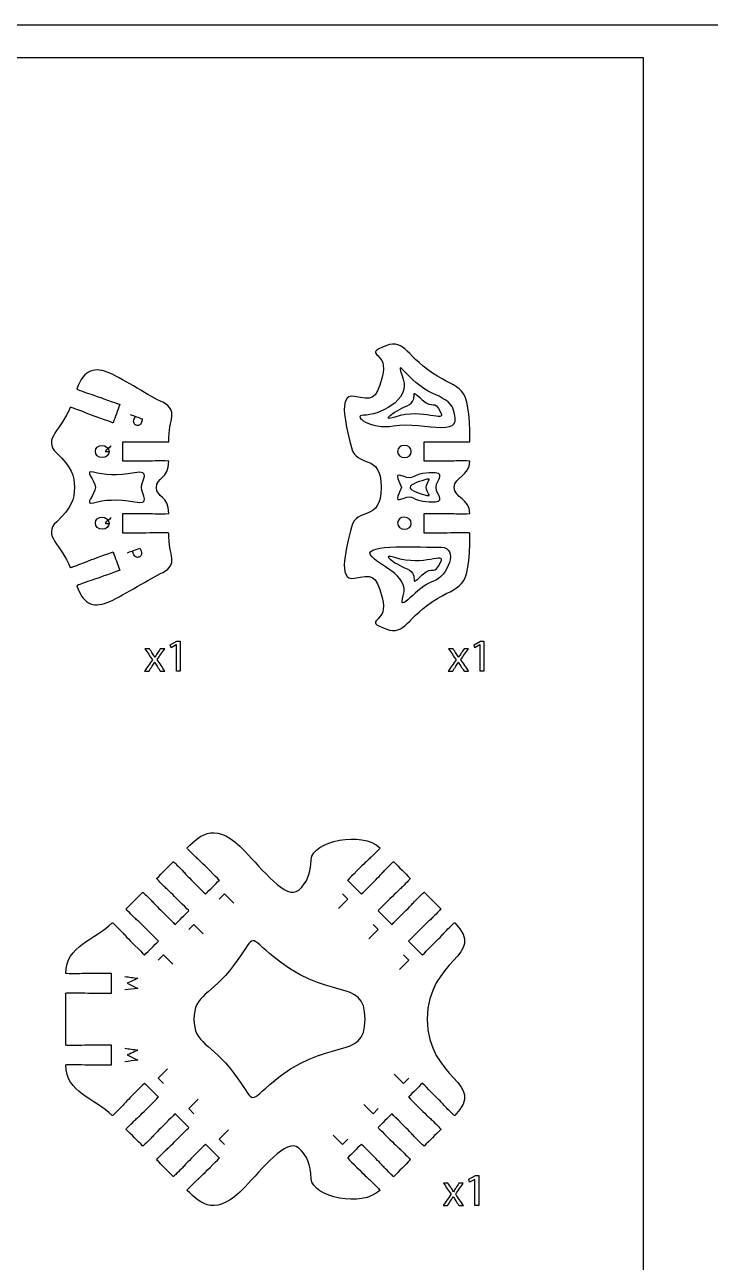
# Model space of a CAD drawing. Extents: x 0 to 620, y 0 to 360.
# Drawn here: x 105.1 to 210.1, y 170.3 to 360 of the extents above; entities that cross this region are included whole.
import ezdxf

# ---------------------------------------------------------------- set-up
doc = ezdxf.new("R2010")
doc.units = 0
doc.header["$MEASUREMENT"] = 0
doc.layers.add('DEFAULT', color=7, linetype='CONTINUOUS')

msp = doc.modelspace()

# ---------------------------------------------------------------- linework, layer by layer
at = {"layer": 'DEFAULT', "color": 36}
for points in [[(620, 0), (0, 0), (0, 360), (620, 360)], [(199.84, 5.38), (5, 5.38), (5, 355), (199.84, 355)], [(128.31, 264.94), (128.29, 264.94), (127.5, 264.51), (127.38, 264.98), (128.38, 265.52), (128.91, 265.52), (128.91, 260.93), (128.31, 260.93)], [(174.86, 264.94), (174.84, 264.94), (174.05, 264.51), (173.93, 264.98), (174.93, 265.52), (175.46, 265.52), (175.46, 260.93), (174.86, 260.93)], [(174.07, 183.03), (174.06, 183.03), (173.26, 182.6), (173.14, 183.07), (174.14, 183.61), (174.67, 183.61), (174.67, 179.02), (174.07, 179.02)]]:
    msp.add_lwpolyline(points, close=True, dxfattribs=at)
at = {"layer": 'DEFAULT', "color": 250}
for points in [[(134.88, 225.99), (135.67, 226.78), (137.1, 225.35)], [(153.78, 226.78), (154.57, 225.99), (153.15, 224.56)], [(130.21, 221.31), (131, 222.11), (132.43, 220.68)], [(158.45, 222.11), (159.24, 221.32), (157.82, 219.89)], [(125.54, 216.64), (126.33, 217.44), (127.76, 216.01)], [(163.12, 217.44), (163.92, 216.64), (162.49, 215.22)], [(126.33, 197.74), (125.54, 198.54), (126.97, 199.97)], [(163.92, 198.54), (163.12, 197.74), (161.69, 199.17)], [(131, 193.07), (130.21, 193.87), (131.64, 195.3)], [(159.24, 193.87), (158.45, 193.07), (157.02, 194.5)], [(135.67, 188.4), (134.88, 189.2), (136.31, 190.63)], [(154.57, 189.2), (153.78, 188.4), (152.35, 189.83)]]:
    msp.add_lwpolyline(points, dxfattribs=at)
at = {"layer": 'DEFAULT', "color": 1}
for points, knots in [([(170.9, 289.1), (170.9, 287.5), (173.31, 287.31), (173.31, 285.1), (173.31, 285.04), (172.52, 285.04), (171.55, 285.04), (170.97, 285.04), (170.77, 285.1), (169.8, 285.1), (168.64, 285.1), (167.47, 285.1), (166.3, 285.1), (166.3, 284.1), (166.3, 283.1), (166.3, 282.1), (167.47, 282.1), (168.64, 282.1), (169.8, 282.1), (170.77, 282.1), (170.97, 282.14), (171.55, 282.14), (172.52, 282.14), (173.31, 282.14), (173.31, 282.1), (173.31, 272.69), (171.81, 274.41), (167.59, 271.6), (163.12, 268.63), (163.35, 266), (159.78, 267.65), (157.11, 268.9), (160.95, 268.32), (159.86, 272.2), (158.83, 275.92), (158.26, 275.7), (155.59, 275.16), (152.85, 274.62), (154.47, 280.25), (155.14, 282.99), (155.92, 286.22), (159.71, 283.65), (159.71, 289.1), (159.71, 294.54), (155.92, 291.97), (155.14, 295.2), (154.47, 297.94), (152.85, 303.58), (155.59, 303.03), (158.26, 302.49), (158.83, 302.27), (159.86, 306), (160.95, 309.88), (157.11, 309.3), (159.78, 310.54), (163.35, 312.2), (163.12, 309.57), (167.59, 306.6), (171.81, 303.78), (173.31, 305.5), (173.31, 296.09), (173.31, 296.05), (172.52, 296.05), (171.55, 296.05), (170.97, 296.05), (170.77, 296.09), (169.8, 296.09), (168.64, 296.09), (167.47, 296.09), (166.3, 296.09), (166.3, 295.09), (166.3, 294.09), (166.3, 293.09), (167.47, 293.09), (168.64, 293.09), (169.8, 293.09), (170.77, 293.09), (170.97, 293.15), (171.55, 293.15), (172.52, 293.15), (173.31, 293.15), (173.31, 293.09), (173.31, 290.88), (170.9, 290.69), (170.9, 289.1)], [1, 1, 1, 1, 2, 2, 2, 3, 3, 3, 4, 4, 4, 13.93, 13.93, 13.93, 22.44, 22.44, 22.44, 32.37, 32.37, 32.37, 33.37, 33.37, 33.37, 34.37, 34.37, 34.37, 35.37, 35.37, 35.37, 36.37, 36.37, 36.37, 37.37, 37.37, 37.37, 38.37, 38.37, 38.37, 39.37, 39.37, 39.37, 40.37, 40.37, 40.37, 41.37, 41.37, 41.37, 42.37, 42.37, 42.37, 43.37, 43.37, 43.37, 44.37, 44.37, 44.37, 45.37, 45.37, 45.37, 46.37, 46.37, 46.37, 47.37, 47.37, 47.37, 48.37, 48.37, 48.37, 58.3, 58.3, 58.3, 66.81, 66.81, 66.81, 76.74, 76.74, 76.74, 77.74, 77.74, 77.74, 78.74, 78.74, 78.74, 79.74, 79.74, 79.74, 79.74]), ([(127.13, 282.1), (127.13, 278.48), (128.66, 277.39), (126.26, 276.05), (124.31, 275.19), (120.37, 272.61), (118.13, 271.61), (115.9, 270.61), (114.14, 270.89), (113.06, 274), (113.04, 274.05), (113.77, 274.32), (114.68, 274.65), (115.24, 274.85), (115.43, 274.87), (116.34, 275.2), (117.17, 275.5), (119.64, 276.4), (119.64, 276.4), (119.29, 277.34), (118.95, 278.28), (118.61, 279.22), (118.61, 279.22), (116.14, 278.32), (115.32, 278.02), (114.41, 277.69), (114.25, 277.58), (113.69, 277.38), (112.78, 277.04), (112.04, 276.78), (112.03, 276.82), (110.79, 280.24), (107.67, 281.66), (109.97, 283.83), (112.27, 286.01), (112.68, 287.29), (112.68, 289.09), (112.68, 290.9), (112.27, 292.18), (109.97, 294.35), (107.67, 296.53), (110.79, 297.95), (112.03, 301.36), (112.04, 301.41), (112.78, 301.14), (113.69, 300.81), (114.25, 300.61), (114.41, 300.5), (115.32, 300.17), (116.14, 299.87), (118.61, 298.97), (118.61, 298.97), (118.95, 299.91), (119.29, 300.85), (119.64, 301.79), (119.64, 301.79), (117.17, 302.69), (116.34, 302.99), (115.43, 303.32), (115.24, 303.33), (114.68, 303.53), (113.77, 303.87), (113.04, 304.13), (113.06, 304.18), (114.14, 307.3), (115.9, 307.57), (118.13, 306.58), (120.37, 305.58), (124.31, 302.99), (126.26, 302.13), (128.66, 300.8), (127.13, 299.71), (127.13, 296.09), (127.13, 296.05), (126.34, 296.05), (125.38, 296.05), (124.79, 296.05), (124.59, 296.09), (123.62, 296.09), (122.45, 296.09), (121.29, 296.09), (120.12, 296.09), (120.12, 295.09), (120.12, 294.09), (120.12, 293.09), (121.29, 293.09), (122.45, 293.09), (123.62, 293.09), (124.59, 293.09), (124.79, 293.15), (125.38, 293.15), (126.34, 293.15), (127.13, 293.15), (127.13, 293.09), (127.13, 290.28), (125.26, 290.69), (125.26, 289.09), (125.26, 287.49), (127.12, 287.9), (127.13, 285.1), (127.13, 285.05), (126.34, 285.05), (125.38, 285.05), (124.79, 285.05), (124.59, 285.1), (123.62, 285.1), (122.45, 285.1), (121.29, 285.1), (120.12, 285.1), (120.12, 284.1), (120.12, 283.1), (120.12, 282.1), (121.29, 282.1), (122.45, 282.1), (123.62, 282.1), (124.59, 282.1), (124.79, 282.15), (125.38, 282.15), (126.34, 282.15), (127.13, 282.15), (127.13, 282.1)], [1, 1, 1, 1, 2, 2, 2, 3, 3, 3, 4, 4, 4, 5, 5, 5, 6, 6, 6, 7, 7, 7, 15.51282, 15.51282, 15.51282, 16.51282, 16.51282, 16.51282, 17.51282, 17.51282, 17.51282, 18.51282, 18.51282, 18.51282, 19.51282, 19.51282, 19.51282, 20.51282, 20.51282, 20.51282, 21.51282, 21.51282, 21.51282, 22.51282, 22.51282, 22.51282, 23.51282, 23.51282, 23.51282, 24.51282, 24.51282, 24.51282, 25.51282, 25.51282, 25.51282, 34.016243, 34.016243, 34.016243, 35.016243, 35.016243, 35.016243, 36.016243, 36.016243, 36.016243, 37.016243, 37.016243, 37.016243, 38.016243, 38.016243, 38.016243, 39.016243, 39.016243, 39.016243, 40.016243, 40.016243, 40.016243, 41.016243, 41.016243, 41.016243, 42.016243, 42.016243, 42.016243, 51.946243, 51.946243, 51.946243, 60.456243, 60.456243, 60.456243, 70.386243, 70.386243, 70.386243, 71.386243, 71.386243, 71.386243, 72.386243, 72.386243, 72.386243, 73.386243, 73.386243, 73.386243, 74.386243, 74.386243, 74.386243, 75.386243, 75.386243, 75.386243, 76.386243, 76.386243, 76.386243, 86.316243, 86.316243, 86.316243, 94.826243, 94.826243, 94.826243, 104.756243, 104.756243, 104.756243, 105.756243, 105.756243, 105.756243, 106.756243, 106.756243, 106.756243, 106.756243]), ([(170.97, 222.37), (170.93, 222.41), (170.38, 221.85), (169.69, 221.17), (169.28, 220.75), (169.18, 220.58), (168.49, 219.89), (167.87, 219.27), (166.02, 217.42), (166.02, 217.42), (165.31, 218.12), (164.6, 218.83), (163.89, 219.54), (163.89, 219.54), (165.75, 221.4), (166.37, 222.02), (167.05, 222.7), (167.23, 222.8), (167.64, 223.22), (168.33, 223.9), (168.88, 224.46), (168.84, 224.49), (168, 225.34), (167.15, 226.19), (166.3, 227.04), (166.26, 227.08), (165.71, 226.52), (165.02, 225.84), (164.61, 225.42), (164.51, 225.25), (163.82, 224.57), (163.2, 223.94), (161.35, 222.09), (161.35, 222.09), (160.64, 222.79), (159.93, 223.5), (159.22, 224.21), (159.22, 224.21), (161.08, 226.07), (161.7, 226.69), (162.39, 227.37), (162.56, 227.47), (162.97, 227.89), (163.66, 228.57), (164.21, 229.13), (164.17, 229.16), (163.32, 230.01), (162.48, 230.86), (161.63, 231.71), (161.59, 231.74), (161.04, 231.19), (160.35, 230.51), (159.94, 230.09), (159.84, 229.92), (159.15, 229.23), (158.53, 228.62), (156.68, 226.76), (156.68, 226.76), (155.97, 227.46), (155.26, 228.17), (154.55, 228.88), (154.55, 228.88), (156.41, 230.74), (157.03, 231.36), (157.71, 232.04), (157.89, 232.14), (158.3, 232.56), (158.99, 233.24), (159.54, 233.8), (159.51, 233.83), (156.83, 236.52), (149.13, 234.89), (148.97, 232.07), (148.84, 229.8), (148.43, 228.61), (147.06, 227.37), (145.22, 225.69), (141.33, 230.7), (138.84, 233.31), (134.4, 237.97), (132.12, 236.01), (129.95, 233.83), (129.91, 233.79), (130.47, 233.24), (131.15, 232.56), (131.57, 232.14), (131.74, 232.04), (132.42, 231.36), (133.04, 230.74), (134.9, 228.88), (134.9, 228.88), (134.19, 228.17), (133.48, 227.46), (132.78, 226.76), (132.78, 226.76), (130.92, 228.62), (130.3, 229.24), (129.62, 229.92), (129.51, 230.09), (129.1, 230.51), (128.41, 231.19), (127.86, 231.74), (127.83, 231.71), (126.98, 230.86), (126.13, 230.01), (125.28, 229.16), (125.24, 229.12), (125.79, 228.57), (126.48, 227.89), (126.9, 227.47), (127.07, 227.37), (127.75, 226.69), (128.37, 226.07), (130.23, 224.21), (130.23, 224.21), (129.52, 223.5), (128.81, 222.8), (128.11, 222.09), (128.11, 222.09), (126.25, 223.94), (125.63, 224.57), (124.95, 225.25), (124.85, 225.42), (124.43, 225.84), (123.75, 226.52), (123.19, 227.07), (123.16, 227.04), (122.31, 226.19), (121.46, 225.34), (120.61, 224.49), (120.57, 224.46), (121.12, 223.9), (121.81, 223.22), (122.22, 222.8), (122.4, 222.7), (123.08, 222.02), (123.7, 221.4), (125.56, 219.54), (125.56, 219.54), (124.85, 218.83), (124.15, 218.13), (123.44, 217.42), (123.44, 217.42), (121.58, 219.28), (120.96, 219.89), (120.28, 220.58), (120.18, 220.75), (119.76, 221.17), (119.07, 221.85), (118.52, 222.4), (118.49, 222.37), (115.8, 219.68), (111.36, 218.89), (111.36, 214.59), (111.36, 214.54), (112.14, 214.54), (113.11, 214.54), (113.7, 214.54), (113.89, 214.59), (114.86, 214.59), (116.03, 214.59), (117.19, 214.59), (118.36, 214.59), (118.36, 213.59), (118.36, 212.59), (118.36, 211.59), (117.19, 211.59), (116.03, 211.59), (114.86, 211.59), (113.89, 211.59), (113.7, 211.64), (113.11, 211.64), (112.14, 211.64), (111.36, 211.64), (111.36, 211.59), (111.36, 208.92), (111.36, 206.26), (111.36, 203.59), (111.36, 203.54), (112.14, 203.54), (113.11, 203.54), (113.7, 203.54), (113.89, 203.59), (114.86, 203.59), (115.47, 203.59), (116.09, 203.59), (116.7, 203.59), (117.26, 203.59), (117.81, 203.59), (118.36, 203.59), (118.36, 202.59), (118.36, 201.59), (118.36, 200.59), (117.19, 200.59), (116.03, 200.59), (114.86, 200.59), (113.89, 200.59), (113.7, 200.64), (113.11, 200.64), (112.14, 200.64), (111.36, 200.64), (111.36, 200.59), (111.36, 196.29), (115.8, 195.5), (118.49, 192.81), (118.52, 192.78), (119.07, 193.33), (119.76, 194.01), (120.18, 194.43), (120.28, 194.6), (120.96, 195.29), (121.58, 195.91), (123.43, 197.76), (123.43, 197.76), (124.14, 197.06), (124.85, 196.35), (125.56, 195.64), (125.56, 195.64), (123.7, 193.78), (123.08, 193.16), (122.4, 192.48), (122.23, 192.38), (121.81, 191.96), (121.13, 191.28), (120.57, 190.72), (120.61, 190.69), (121.46, 189.84), (122.31, 188.99), (123.16, 188.14), (123.19, 188.11), (123.75, 188.66), (124.43, 189.34), (124.85, 189.76), (124.94, 189.93), (125.63, 190.62), (126.25, 191.23), (128.11, 193.09), (128.11, 193.09), (128.81, 192.39), (129.52, 191.68), (130.23, 190.97), (130.23, 190.97), (128.37, 189.11), (127.75, 188.49), (127.07, 187.81), (126.9, 187.71), (126.48, 187.29), (125.79, 186.61), (125.24, 186.06), (125.28, 186.02), (126.13, 185.17), (126.97, 184.32), (127.82, 183.47), (127.86, 183.43), (128.42, 183.99), (129.1, 184.67), (129.52, 185.09), (129.62, 185.26), (130.3, 185.95), (130.92, 186.57), (132.78, 188.42), (132.78, 188.42), (133.48, 187.72), (134.19, 187.01), (134.9, 186.3), (134.9, 186.3), (133.04, 184.44), (132.42, 183.82), (131.74, 183.14), (131.57, 183.04), (131.15, 182.62), (130.47, 181.94), (129.91, 181.39), (129.95, 181.35), (132.12, 179.17), (134.4, 177.21), (138.84, 181.88), (141.34, 184.49), (145.22, 189.5), (147.06, 187.82), (148.43, 186.57), (148.84, 185.39), (148.97, 183.12), (149.14, 180.3), (156.83, 178.67), (159.51, 181.35), (159.51, 181.42), (158.97, 181.96), (158.3, 182.62), (157.89, 183.04), (157.71, 183.14), (157.03, 183.82), (156.41, 184.44), (154.55, 186.3), (154.55, 186.3), (155.26, 187.01), (155.97, 187.72), (156.68, 188.42), (156.68, 188.42), (158.53, 186.56), (159.15, 185.95), (159.84, 185.26), (159.94, 185.09), (160.36, 184.67), (161.04, 183.99), (161.59, 183.44), (161.63, 183.47), (162.48, 184.32), (163.32, 185.17), (164.17, 186.02), (164.21, 186.06), (163.66, 186.61), (162.97, 187.29), (162.56, 187.71), (162.39, 187.81), (161.7, 188.49), (161.08, 189.11), (159.22, 190.97), (159.22, 190.97), (159.93, 191.68), (160.64, 192.39), (161.34, 193.09), (161.34, 193.09), (163.2, 191.23), (163.82, 190.62), (164.51, 189.93), (164.61, 189.76), (165.02, 189.34), (165.71, 188.66), (166.26, 188.11), (166.3, 188.14), (167.15, 188.99), (168, 189.84), (168.84, 190.69), (168.88, 190.73), (168.33, 191.28), (167.65, 191.97), (167.23, 192.38), (167.05, 192.48), (166.37, 193.16), (165.75, 193.78), (163.89, 195.64), (163.89, 195.64), (164.6, 196.35), (165.31, 197.06), (166.02, 197.76), (166.02, 197.76), (167.87, 195.91), (168.49, 195.28), (169.18, 194.6), (169.28, 194.43), (169.69, 194.01), (170.38, 193.33), (170.93, 192.78), (170.97, 192.81), (176.12, 197.96), (166.77, 198.18), (166.77, 207.59), (166.77, 216.99), (176.12, 217.21), (170.97, 222.37)], [1, 1, 1, 1, 2, 2, 2, 3, 3, 3, 4, 4, 4, 12.499424, 12.499424, 12.499424, 13.499424, 13.499424, 13.499424, 14.499424, 14.499424, 14.499424, 15.499424, 15.499424, 15.499424, 25.710045, 25.710045, 25.710045, 26.710045, 26.710045, 26.710045, 27.710045, 27.710045, 27.710045, 28.710045, 28.710045, 28.710045, 37.223611, 37.223611, 37.223611, 38.223611, 38.223611, 38.223611, 39.223611, 39.223611, 39.223611, 40.223611, 40.223611, 40.223611, 50.434233, 50.434233, 50.434233, 51.434233, 51.434233, 51.434233, 52.434233, 52.434233, 52.434233, 53.434233, 53.434233, 53.434233, 61.947799, 61.947799, 61.947799, 62.947799, 62.947799, 62.947799, 63.947799, 63.947799, 63.947799, 64.947799, 64.947799, 64.947799, 65.947799, 65.947799, 65.947799, 66.947799, 66.947799, 66.947799, 67.947799, 67.947799, 67.947799, 68.947799, 68.947799, 68.947799, 69.947799, 69.947799, 69.947799, 70.947799, 70.947799, 70.947799, 71.947799, 71.947799, 71.947799, 80.461364, 80.461364, 80.461364, 81.461364, 81.461364, 81.461364, 82.461364, 82.461364, 82.461364, 83.461364, 83.461364, 83.461364, 93.671986, 93.671986, 93.671986, 94.671986, 94.671986, 94.671986, 95.671986, 95.671986, 95.671986, 96.671986, 96.671986, 96.671986, 105.178484, 105.178484, 105.178484, 106.178484, 106.178484, 106.178484, 107.178484, 107.178484, 107.178484, 108.178484, 108.178484, 108.178484, 118.389106, 118.389106, 118.389106, 119.389106, 119.389106, 119.389106, 120.389106, 120.389106, 120.389106, 121.389106, 121.389106, 121.389106, 129.895603, 129.895603, 129.895603, 130.895603, 130.895603, 130.895603, 131.895603, 131.895603, 131.895603, 132.895603, 132.895603, 132.895603, 133.895603, 133.895603, 133.895603, 134.895603, 134.895603, 134.895603, 135.895603, 135.895603, 135.895603, 145.825603, 145.825603, 145.825603, 154.335603, 154.335603, 154.335603, 164.265603, 164.265603, 164.265603, 165.265603, 165.265603, 165.265603, 166.265603, 166.265603, 166.265603, 188.935603, 188.935603, 188.935603, 189.935603, 189.935603, 189.935603, 190.935603, 190.935603, 190.935603, 196.165603, 196.165603, 196.165603, 200.865603, 200.865603, 200.865603, 209.375603, 209.375603, 209.375603, 219.305603, 219.305603, 219.305603, 220.305603, 220.305603, 220.305603, 221.305603, 221.305603, 221.305603, 222.305603, 222.305603, 222.305603, 223.305603, 223.305603, 223.305603, 224.305603, 224.305603, 224.305603, 225.305603, 225.305603, 225.305603, 233.819169, 233.819169, 233.819169, 234.819169, 234.819169, 234.819169, 235.819169, 235.819169, 235.819169, 236.819169, 236.819169, 236.819169, 247.029791, 247.029791, 247.029791, 248.029791, 248.029791, 248.029791, 249.029791, 249.029791, 249.029791, 250.029791, 250.029791, 250.029791, 258.543356, 258.543356, 258.543356, 259.543356, 259.543356, 259.543356, 260.543356, 260.543356, 260.543356, 261.543356, 261.543356, 261.543356, 271.753978, 271.753978, 271.753978, 272.753978, 272.753978, 272.753978, 273.753978, 273.753978, 273.753978, 274.753978, 274.753978, 274.753978, 283.260476, 283.260476, 283.260476, 284.260476, 284.260476, 284.260476, 285.260476, 285.260476, 285.260476, 286.260476, 286.260476, 286.260476, 287.260476, 287.260476, 287.260476, 288.260476, 288.260476, 288.260476, 289.260476, 289.260476, 289.260476, 290.260476, 290.260476, 290.260476, 291.260476, 291.260476, 291.260476, 292.260476, 292.260476, 292.260476, 293.260476, 293.260476, 293.260476, 301.774041, 301.774041, 301.774041, 302.774041, 302.774041, 302.774041, 303.774041, 303.774041, 303.774041, 304.774041, 304.774041, 304.774041, 314.984663, 314.984663, 314.984663, 315.984663, 315.984663, 315.984663, 316.984663, 316.984663, 316.984663, 317.984663, 317.984663, 317.984663, 326.491161, 326.491161, 326.491161, 327.491161, 327.491161, 327.491161, 328.491161, 328.491161, 328.491161, 329.491161, 329.491161, 329.491161, 339.701783, 339.701783, 339.701783, 340.701783, 340.701783, 340.701783, 341.701783, 341.701783, 341.701783, 342.701783, 342.701783, 342.701783, 351.215348, 351.215348, 351.215348, 352.215348, 352.215348, 352.215348, 353.215348, 353.215348, 353.215348, 354.215348, 354.215348, 354.215348, 355.215348, 355.215348, 355.215348, 356.215348, 356.215348, 356.215348, 356.215348]), ([(142.62, 197.56), (139.17, 194.54), (140.48, 194.83), (137.06, 199.38), (133.64, 203.93), (131, 203.82), (131, 207.59), (131, 211.35), (133.64, 211.25), (137.06, 215.8), (140.48, 220.35), (139.17, 220.64), (142.62, 217.62), (151.52, 209.84), (157.23, 214.29), (157.23, 207.59), (157.23, 200.89), (151.52, 205.34), (142.62, 197.56)], [1, 1, 1, 1, 2, 2, 2, 3, 3, 3, 4, 4, 4, 5, 5, 5, 6, 6, 6, 7, 7, 7, 7])]:
    msp.add_open_spline(points, degree=3, knots=knots, dxfattribs=at)
at = {"layer": 'DEFAULT', "color": 5}
for points, knots in [([(168.88, 298.27), (166.93, 298.27), (163.93, 298.97), (161.61, 298.54), (157.96, 297.85), (155.24, 300.2), (156.99, 300.15), (159.3, 300.09), (164.23, 302.46), (163.09, 305.66), (161.55, 309.99), (163.68, 305.2), (167.63, 303.5), (168.84, 302.98), (170.44, 302.16), (170.75, 301.09), (171.39, 298.91), (171.08, 298.27), (168.88, 298.27)], [0, 0, 0, 0, 1, 1, 1, 2, 2, 2, 3, 3, 3, 4, 4, 4, 5, 5, 5, 6, 6, 6, 6]), ([(115.9, 289.09), (115.9, 290.18), (114.01, 291.87), (115.59, 291.43), (117.17, 291), (119.25, 290.81), (121.89, 291.31), (124.54, 291.81), (122.97, 290.25), (122.97, 289.09), (122.97, 287.93), (124.54, 286.38), (121.89, 286.87), (119.25, 287.37), (117.17, 287.18), (115.59, 286.75), (114.01, 286.31), (115.9, 288.01), (115.9, 289.09)], [0, 0, 0, 0, 1, 1, 1, 2, 2, 2, 3, 3, 3, 4, 4, 4, 5, 5, 5, 6, 6, 6, 6]), ([(167.05, 286.88), (164.06, 287.05), (164.89, 288.13), (163.07, 287.38), (161.24, 286.63), (162.8, 288.57), (162.8, 289.1), (162.8, 289.62), (161.24, 291.56), (163.07, 290.81), (164.89, 290.07), (164.06, 291.15), (167.05, 291.31), (170.04, 291.48), (168.13, 290.4), (168.13, 289.1), (168.13, 287.79), (170.04, 286.71), (167.05, 286.88)], [0, 0, 0, 0, 1, 1, 1, 2, 2, 2, 3, 3, 3, 4, 4, 4, 5, 5, 5, 6, 6, 6, 6]), ([(168.88, 279.92), (165.81, 279.92), (157.03, 280.42), (158.06, 278.76), (159.08, 277.1), (164.12, 275.77), (163.09, 272.53), (162.07, 269.3), (165.31, 274.03), (167.63, 274.69), (169.96, 275.36), (171.62, 279.92), (168.88, 279.92)], [0, 0, 0, 0, 1, 1, 1, 2, 2, 2, 3, 3, 3, 4, 4, 4, 4])]:
    msp.add_open_spline(points, degree=3, knots=knots, dxfattribs=at)
at = {"layer": 'DEFAULT', "color": 3}
for points in [[(166.01, 302.49), (163.57, 304.78), (165.86, 302.54), (163.68, 301.61), (161.5, 300.67), (159.5, 299.13), (161.78, 299.86), (166.3, 301.32), (169.57, 298.91), (168.84, 300.53), (167.8, 302.81), (167.72, 300.9), (166.01, 302.49)], [(166.72, 287.87), (165.89, 288.08), (164.14, 288.58), (164.14, 289.1), (164.14, 289.61), (165.89, 290.12), (166.72, 290.33), (167.55, 290.53), (166.59, 289.91), (166.59, 289.1), (166.59, 288.28), (167.55, 287.66), (166.72, 287.87)], [(166.01, 275.7), (163.57, 273.42), (165.86, 275.65), (163.68, 276.59), (161.5, 277.52), (159.5, 279.06), (161.78, 278.33), (166.3, 276.88), (169.57, 279.28), (168.84, 277.67), (167.8, 275.38), (167.72, 277.29), (166.01, 275.7)]]:
    msp.add_open_spline(points, degree=3, knots=[0, 0, 0, 0, 1, 1, 1, 2, 2, 2, 3, 3, 3, 4, 4, 4, 4], dxfattribs=at)
at = {"layer": 'DEFAULT', "color": 250}
for points, knots in [([(121.24, 300.27), (121.86, 300.04), (122.49, 299.82), (123.11, 299.59), (123.09, 299.46), (123.05, 299.3), (122.98, 299.1), (122.89, 298.86), (122.77, 298.7), (122.63, 298.63), (122.5, 298.56), (122.34, 298.55), (122.17, 298.61), (122, 298.67), (121.88, 298.77), (121.82, 298.9), (121.73, 299.08), (121.73, 299.32), (121.82, 299.56), (121.85, 299.63), (122.01, 299.93), (122.08, 299.96)], [0, 0, 0, 0, 5.660718, 5.660718, 5.660718, 6.660718, 6.660718, 6.660718, 7.660718, 7.660718, 7.660718, 8.660718, 8.660718, 8.660718, 9.660718, 9.660718, 9.660718, 10.660718, 10.660718, 10.660718, 11.660718, 11.660718, 11.660718, 11.660718]), ([(118.25, 295.46), (118.18, 295.19), (117.47, 294.83), (117.39, 294.59), (117.38, 294.55), (117.99, 294.6), (117.99, 294.56), (117.97, 294.08), (117.62, 293.67), (116.97, 293.67), (116.32, 293.67), (115.9, 294.07), (115.9, 294.61), (115.9, 295.16), (116.33, 295.52), (116.92, 295.52), (117.44, 295.52), (117.81, 295.2), (117.9, 294.98), (117.98, 294.75), (117.99, 294.59), (117.99, 294.59)], [0, 0, 0, 0, 1, 1, 1, 2, 2, 2, 3, 3, 3, 4, 4, 4, 5, 5, 5, 6, 6, 6, 7, 7, 7, 7]), ([(163.24, 295.52), (163.93, 295.52), (164.3, 295.1), (164.3, 294.58), (164.3, 294.05), (163.89, 293.67), (163.28, 293.67), (162.64, 293.67), (162.22, 294.07), (162.22, 294.61), (162.22, 295.16), (162.64, 295.52), (163.24, 295.52)], [0, 0, 0, 0, 1, 1, 1, 2, 2, 2, 3, 3, 3, 4, 4, 4, 4]), ([(118.25, 284.46), (118.18, 284.19), (117.47, 283.83), (117.39, 283.6), (117.38, 283.56), (117.99, 283.6), (117.99, 283.57), (117.97, 283.09), (117.62, 282.68), (116.97, 282.68), (116.32, 282.68), (115.9, 283.07), (115.9, 283.62), (115.9, 284.17), (116.33, 284.52), (116.92, 284.52), (117.44, 284.52), (117.81, 284.21), (117.9, 283.98), (117.98, 283.75), (117.99, 283.6), (117.99, 283.6)], [0, 0, 0, 0, 1, 1, 1, 2, 2, 2, 3, 3, 3, 4, 4, 4, 5, 5, 5, 6, 6, 6, 7, 7, 7, 7]), ([(163.24, 284.52), (163.93, 284.52), (164.3, 284.1), (164.3, 283.58), (164.3, 283.05), (163.89, 282.68), (163.28, 282.68), (162.64, 282.68), (162.22, 283.07), (162.22, 283.61), (162.22, 284.17), (162.64, 284.52), (163.24, 284.52)], [0, 0, 0, 0, 1, 1, 1, 2, 2, 2, 3, 3, 3, 4, 4, 4, 4]), ([(120.81, 279.08), (121.44, 279.31), (122.06, 279.54), (122.69, 279.77), (122.75, 279.66), (122.82, 279.51), (122.9, 279.31), (122.98, 279.07), (122.99, 278.87), (122.93, 278.72), (122.88, 278.58), (122.76, 278.47), (122.6, 278.41), (122.42, 278.35), (122.27, 278.35), (122.14, 278.41), (121.95, 278.49), (121.8, 278.67), (121.72, 278.91), (121.69, 278.99), (121.62, 279.33), (121.65, 279.39)], [0, 0, 0, 0, 5.660974, 5.660974, 5.660974, 6.660974, 6.660974, 6.660974, 7.660974, 7.660974, 7.660974, 8.660974, 8.660974, 8.660974, 9.660974, 9.660974, 9.660974, 10.660974, 10.660974, 10.660974, 11.660974, 11.660974, 11.660974, 11.660974]), ([(120.39, 214.12), (121.07, 214.03), (121.74, 213.95), (122.41, 213.86), (122.41, 213.86), (120.97, 213.15), (120.76, 213.1), (121.31, 212.84), (121.86, 212.57), (122.41, 212.31), (121.74, 212.22), (121.07, 212.14), (120.39, 212.06)], [0, 0, 0, 0, 5.777674, 5.777674, 5.777674, 6.777674, 6.777674, 6.777674, 11.990209, 11.990209, 11.990209, 17.760218, 17.760218, 17.760218, 17.760218]), ([(120.39, 203.12), (121.07, 203.04), (121.74, 202.95), (122.41, 202.86), (122.41, 202.86), (120.97, 202.15), (120.76, 202.1), (121.31, 201.84), (121.86, 201.57), (122.41, 201.31), (121.74, 201.22), (121.07, 201.14), (120.39, 201.06)], [0, 0, 0, 0, 5.777674, 5.777674, 5.777674, 6.777674, 6.777674, 6.777674, 11.990209, 11.990209, 11.990209, 17.760218, 17.760218, 17.760218, 17.760218])]:
    msp.add_open_spline(points, degree=3, knots=knots, dxfattribs=at)
at = {"layer": 'DEFAULT', "color": 36}
for points, knots in [([(124.18, 264.34), (124.34, 264.1), (124.51, 263.85), (124.67, 263.61), (124.79, 263.42), (124.9, 263.24), (125.01, 263.05), (125.02, 263.05), (125.03, 263.05), (125.03, 263.05), (125.15, 263.26), (125.26, 263.43), (125.37, 263.62), (125.53, 263.86), (125.69, 264.1), (125.85, 264.34), (126.08, 264.34), (126.3, 264.34), (126.52, 264.34), (126.14, 263.79), (125.75, 263.24), (125.36, 262.69), (125.76, 262.1), (126.16, 261.52), (126.56, 260.93), (126.32, 260.93), (126.09, 260.93), (125.85, 260.93), (125.69, 261.18), (125.52, 261.44), (125.35, 261.7), (125.22, 261.9), (125.11, 262.09), (124.99, 262.29), (124.98, 262.29), (124.98, 262.29), (124.97, 262.29), (124.86, 262.08), (124.74, 261.9), (124.61, 261.7), (124.45, 261.44), (124.28, 261.18), (124.12, 260.93), (123.89, 260.93), (123.66, 260.93), (123.43, 260.93), (123.84, 261.51), (124.24, 262.09), (124.65, 262.67), (124.26, 263.23), (123.87, 263.79), (123.49, 264.34), (123.72, 264.34), (123.95, 264.34), (124.18, 264.34)], [0, 0, 0, 0, 2.49699, 2.49699, 2.49699, 3.49699, 3.49699, 3.49699, 3.55699, 3.55699, 3.55699, 4.55699, 4.55699, 4.55699, 7.026266, 7.026266, 7.026266, 8.927266, 8.927266, 8.927266, 14.655941, 14.655941, 14.655941, 20.703255, 20.703255, 20.703255, 22.703255, 22.703255, 22.703255, 25.305785, 25.305785, 25.305785, 26.305785, 26.305785, 26.305785, 26.345785, 26.345785, 26.345785, 27.345785, 27.345785, 27.345785, 29.937456, 29.937456, 29.937456, 31.878456, 31.878456, 31.878456, 37.900403, 37.900403, 37.900403, 43.665994, 43.665994, 43.665994, 45.626994, 45.626994, 45.626994, 45.626994]), ([(170.73, 264.34), (170.89, 264.1), (171.05, 263.85), (171.22, 263.61), (171.34, 263.42), (171.45, 263.24), (171.56, 263.05), (171.57, 263.05), (171.58, 263.05), (171.58, 263.05), (171.7, 263.26), (171.81, 263.43), (171.92, 263.62), (172.08, 263.86), (172.24, 264.1), (172.4, 264.34), (172.63, 264.34), (172.85, 264.34), (173.07, 264.34), (172.68, 263.79), (172.3, 263.24), (171.91, 262.69), (172.31, 262.1), (172.71, 261.52), (173.11, 260.93), (172.87, 260.93), (172.64, 260.93), (172.4, 260.93), (172.24, 261.18), (172.07, 261.44), (171.9, 261.7), (171.77, 261.9), (171.65, 262.09), (171.53, 262.29), (171.53, 262.29), (171.52, 262.29), (171.52, 262.29), (171.41, 262.08), (171.29, 261.9), (171.16, 261.7), (171, 261.44), (170.83, 261.18), (170.67, 260.93), (170.44, 260.93), (170.21, 260.93), (169.98, 260.93), (170.39, 261.51), (170.79, 262.09), (171.2, 262.67), (170.81, 263.23), (170.42, 263.79), (170.04, 264.34), (170.27, 264.34), (170.5, 264.34), (170.73, 264.34)], [0, 0, 0, 0, 2.49699, 2.49699, 2.49699, 3.49699, 3.49699, 3.49699, 3.55699, 3.55699, 3.55699, 4.55699, 4.55699, 4.55699, 7.026266, 7.026266, 7.026266, 8.927266, 8.927266, 8.927266, 14.655941, 14.655941, 14.655941, 20.703255, 20.703255, 20.703255, 22.703255, 22.703255, 22.703255, 25.305785, 25.305785, 25.305785, 26.305785, 26.305785, 26.305785, 26.345785, 26.345785, 26.345785, 27.345785, 27.345785, 27.345785, 29.937456, 29.937456, 29.937456, 31.878456, 31.878456, 31.878456, 37.900403, 37.900403, 37.900403, 43.665994, 43.665994, 43.665994, 45.626994, 45.626994, 45.626994, 45.626994]), ([(169.94, 182.44), (170.11, 182.19), (170.27, 181.95), (170.43, 181.7), (170.56, 181.51), (170.66, 181.33), (170.78, 181.14), (170.78, 181.14), (170.79, 181.14), (170.8, 181.14), (170.91, 181.35), (171.02, 181.53), (171.14, 181.71), (171.3, 181.95), (171.46, 182.19), (171.62, 182.44), (171.84, 182.44), (172.06, 182.44), (172.29, 182.44), (171.9, 181.89), (171.51, 181.33), (171.12, 180.78), (171.52, 180.2), (171.92, 179.61), (172.32, 179.02), (172.09, 179.02), (171.85, 179.02), (171.62, 179.02), (171.45, 179.28), (171.28, 179.53), (171.11, 179.79), (170.98, 179.99), (170.87, 180.18), (170.75, 180.38), (170.74, 180.38), (170.74, 180.38), (170.73, 180.38), (170.62, 180.17), (170.5, 179.99), (170.37, 179.79), (170.21, 179.53), (170.04, 179.28), (169.88, 179.02), (169.65, 179.02), (169.42, 179.02), (169.19, 179.02), (169.6, 179.6), (170, 180.18), (170.41, 180.76), (170.02, 181.32), (169.64, 181.88), (169.25, 182.44), (169.48, 182.44), (169.71, 182.44), (169.94, 182.44)], [0, 0, 0, 0, 2.49699, 2.49699, 2.49699, 3.49699, 3.49699, 3.49699, 3.55699, 3.55699, 3.55699, 4.55699, 4.55699, 4.55699, 7.026266, 7.026266, 7.026266, 8.927266, 8.927266, 8.927266, 14.655941, 14.655941, 14.655941, 20.703255, 20.703255, 20.703255, 22.703255, 22.703255, 22.703255, 25.305785, 25.305785, 25.305785, 26.305785, 26.305785, 26.305785, 26.345785, 26.345785, 26.345785, 27.345785, 27.345785, 27.345785, 29.937456, 29.937456, 29.937456, 31.878456, 31.878456, 31.878456, 37.900403, 37.900403, 37.900403, 43.665425, 43.665425, 43.665425, 45.625425, 45.625425, 45.625425, 45.625425])]:
    msp.add_open_spline(points, degree=3, knots=knots, dxfattribs=at)

doc.saveas('drawing.dxf')
